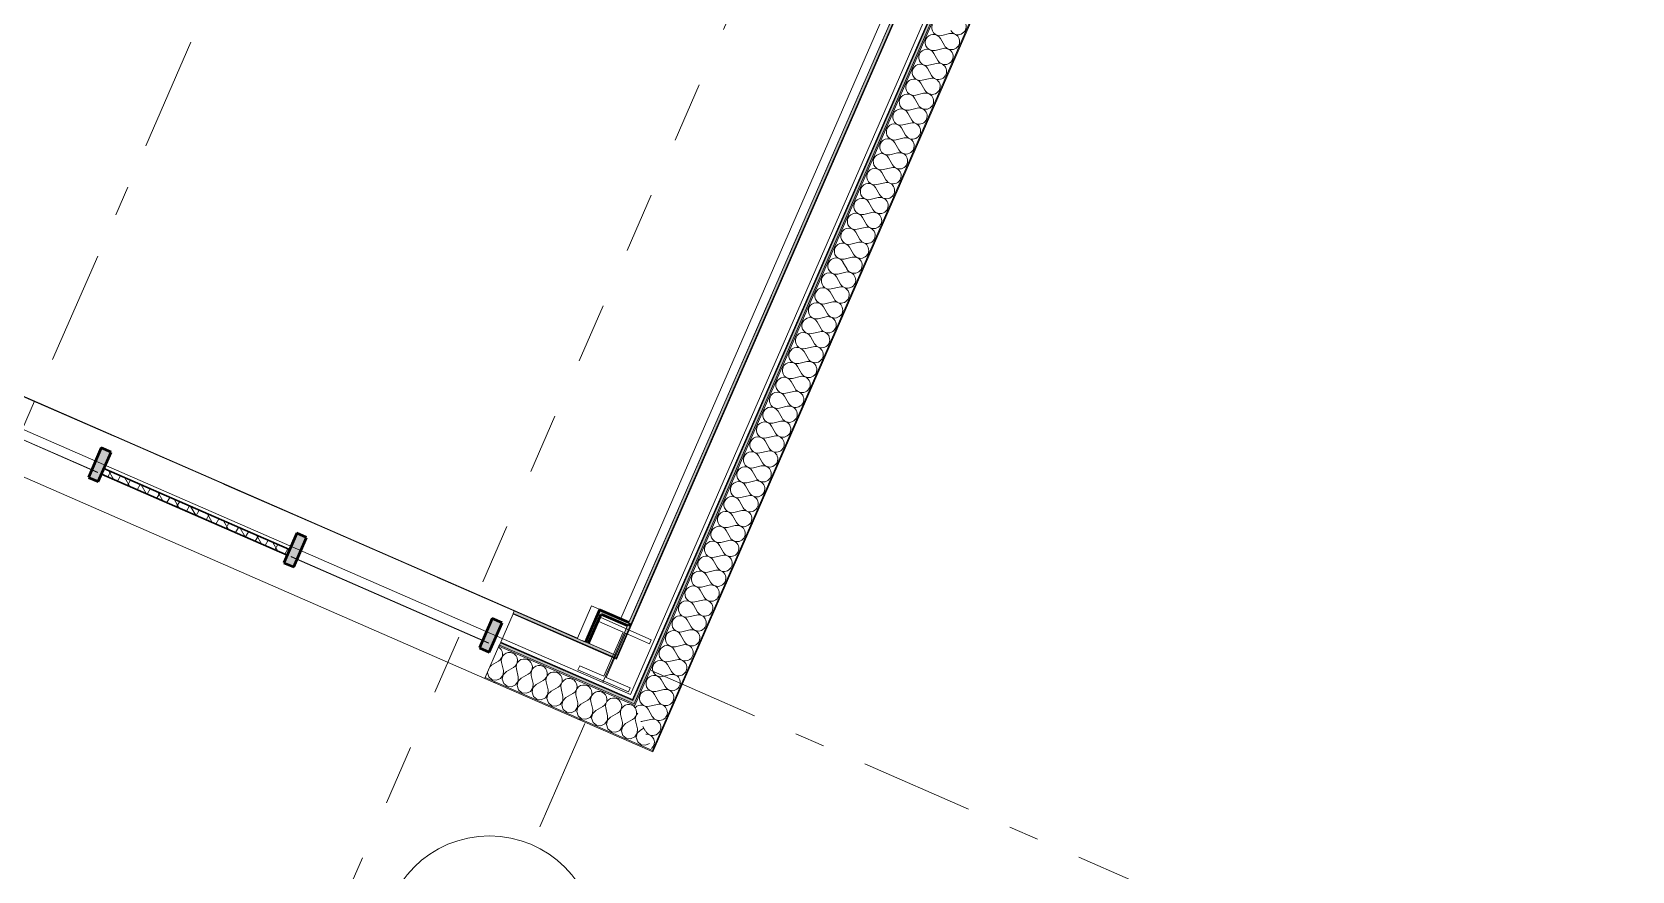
# Model space of a CAD drawing. Header units: millimetres. Extents: x -50172 to 74273, y -80883 to 11206.
# Drawn here: x 9681 to 17183, y -54664 to -50733 of the extents above; entities that cross this region are included whole.
import ezdxf
from ezdxf.enums import TextEntityAlignment as Align

# ---------------------------------------------------------------- set-up
doc = ezdxf.new("R2010")
doc.units = ezdxf.units.MM
doc.header["$MEASUREMENT"] = 0
doc.linetypes.add('Dashed', pattern=[564.444447, 282.222223, -282.222223])
doc.linetypes.add('Double Dashed', pattern=[1093.611073, 529.166651, -211.666656, 141.111112, -211.666656])
for name, color, linetype, lineweight, true_color in [('A-25-M_Wall_Ext_Pen_No__107', 7, 'Continuous', 15, 0xa6a6a6), ('A-25-M_Wall_Int_Pen_No__107', 7, 'Continuous', 15, 0xa6a6a6), ('A-25-M_Wall_Int_Pen_No__27', 7, 'Continuous', 50, 0x2a2a2a), ('New_A-15-MG_Structural_Grid_Phase_2_Pen_No__222', 7, 'Continuous', 13, 0x65af33), ('New_A-25-M_Curtain_Wall_Pen_No__103', 7, 'Continuous', 15, 0xa6a6a6), ('New_A-25-M_Curtain_Wall_Pen_No__144', 7, 'Continuous', 0, 0xc8c8c8), ('New_A-25-M_Curtain_Wall_Pen_No__165', 7, 'Continuous', 0, 0x006060), ('New_A-25-M_Curtain_Wall_Pen_No__27', 7, 'Continuous', 50, 0x2a2a2a), ('New_A-25-M_Curtain_Wall_Pen_No__43', 7, 'Continuous', 30, 0x444444), ('New_A-25-M_Wall_Ext_Pen_No__107', 7, 'Continuous', 15, 0xa6a6a6), ('New_A-35-M_FFE-Zone_Pen_No__74', 7, 'Continuous', 20, 0x606060), ('New_ArchiCAD Windows_Pen_No__103', 7, 'Continuous', 15, 0xa6a6a6), ('New_ArchiCAD Windows_Pen_No__23', 7, 'Continuous', 30, 0x2a2a2a), ('New_ArchiCAD Windows_Pen_No__63', 7, 'Continuous', 20, 0x606060)]:
    doc.layers.add(name, color=color, linetype=linetype, lineweight=lineweight, true_color=true_color)
for name, color, linetype in [('A-25-M_Wall_Int', 7, 'Continuous'), ('A-95-MC_Marker_Section_P2.Marker', 7, 'Continuous'), ('COLUMN.IFC Import', 7, 'Continuous'), ('New_A-15-MG_Structural_Grid_Phase_2', 7, 'Continuous'), ('New_A-20-M_Floor_Slab', 7, 'Continuous'), ('New_A-25-M_Curtain_Wall', 7, 'Continuous'), ('New_A-25-M_Wall_Ext', 7, 'Continuous'), ('New_A-35-M_FFE-Zone', 7, 'Continuous'), ('New_ArchiCAD Doors', 7, 'Continuous')]:
    doc.layers.add(name, color=color, linetype=linetype)
for name, color, linetype, lineweight in [('A-95-MC_Marker_Section_P2.Marker_Pen_No__1', 7, 'Continuous', 13), ('COLUMN.IFC Import_Pen_No__2', 8, 'Continuous', 15), ('New_A-20-M_Floor_Slab_Pen_No__89', 8, 'Continuous', 20), ('New_A-25-M_Curtain_Wall_Pen_No__1', 7, 'Continuous', 13), ('New_A-25-M_Wall_Ext_Pen_No__1', 7, 'Continuous', 13), ('New_ArchiCAD Doors_Pen_No__1', 7, 'Continuous', 13), ('New_ArchiCAD Doors_Pen_No__87', 8, 'Continuous', 20), ('New_ArchiCAD Windows_Pen_No__83', 8, 'Continuous', 20), ('New_ArchiCAD Zone Stamps_Pen_No__9', 7, 'Continuous', 13)]:
    doc.layers.add(name, color=color, linetype=linetype, lineweight=lineweight)
doc.styles.add('GENERATED_STYLE_1', font='')
doc.styles.add('GENERATED_STYLE_3', font='')
doc.styles.add('GENERATED_STYLE_4', font='')
doc.styles.get('GENERATED_STYLE_1').set_extended_font_data('Arial', bold=True)
doc.styles.get('GENERATED_STYLE_3').set_extended_font_data('Arial')
doc.styles.get('GENERATED_STYLE_4').set_extended_font_data('Swis721 BT')
pattern_1 = [(60, (0, 0), (-43.30127, 25), []), (120, (0, 0), (43.30127, 25), [])]
pattern_2 = [(0, (0, 0), (0, 173.2051), [0, -100]), (0, (50, 86.6), (0, 173.2051), [0, -100])]

# ---------------------------------------------------------------- blocks, each defined once
blk = doc.blocks.new('PGR Student Space_INB 1305_1_1', base_point=(10966, -44517.7))
at = {"layer": 'New_A-35-M_FFE-Zone_Pen_No__74', "linetype": 'Continuous'}
for p, q in [((12441.7, -53481.2), (16172.3, -44925.9)), ((6930.2, -51257.6), (12238.5, -53572.3)), ((12238.5, -53572.3), (12304.3, -53421.3)), ((12304.3, -53421.3), (12441.7, -53481.2))]:
    blk.add_line(p, q, dxfattribs=at)
at = {"layer": 'New_ArchiCAD Zone Stamps_Pen_No__9'}
for tag, height, style, p in [('ROOM_NAME', 250, 'GENERATED_STYLE_1', (8439.5, -46341.4)), ('zoneNameLine2', 250, 'GENERATED_STYLE_1', (8251.1, -46773.5)), ('ROOM_NUMBER', 200, 'GENERATED_STYLE_3', (8062.6, -47194.2)), ('measuredAreaCode', 200, 'GENERATED_STYLE_3', (7905.6, -47554.3)), ('DUMMY_649', 200, 'GENERATED_STYLE_3', (8213, -47688.4)), ('DUMMY_650', 200, 'GENERATED_STYLE_3', (8702.4, -47901.8)), ('DUMMY_651', 133.3, 'GENERATED_STYLE_3', (8981.6, -48008.3))]:
    blk.add_attdef(tag, text='', height=height, rotation=336.44041, dxfattribs=dict(at, style=style)).set_placement(p, align=Align.TOP_LEFT)
blk = doc.blocks.new('Slab_68_1', base_point=(-21326.2, -27554.7))
at = {"layer": 'New_A-20-M_Floor_Slab_Pen_No__89', "linetype": 'Continuous', "flags": 128}
blk.add_lwpolyline([(-1528.2, -54467.3), (942, -48802.4), (12486.7, -53836.5), (17939.8, -41330.7), (16985.7, -40914.7), (17767.9, -39120.9), (18360.6, -39379.3), (18576.1, -38885), (18937.5, -39042.6), (20222.1, -36096.6), (17437.6, -34882.5), (19407.7, -30364.3), (10989.4, -26693.5), (18941.3, -8457.3)], dxfattribs=at)
blk = doc.blocks.new('Curtain Wall_1_1')
at = {"layer": 'New_A-25-M_Curtain_Wall_Pen_No__103', "linetype": 'Continuous'}
h = blk.add_hatch(dxfattribs=at)
h.set_pattern_fill('Batt_Insulation_0001', color=256, style=0, pattern_type=2)
h.set_pattern_definition(pattern_1)
h.paths.add_polyline_path([(9044.1, -52384.5), (9055.3, -52358.8), (8642.8, -52178.9), (8631.6, -52204.6)])
h = blk.add_hatch(dxfattribs=at)
h.set_pattern_fill('Batt_Insulation_0001', color=256, style=0, pattern_type=2)
h.set_pattern_definition(pattern_1)
h.paths.add_polyline_path([(10877.3, -53183.9), (10888.5, -53158.2), (10017.7, -52778.5), (10006.5, -52804.2)])
at = {"layer": 'New_A-25-M_Curtain_Wall_Pen_No__144', "linetype": 'Continuous'}
for points in [[(7195.4, -51620.4), (7241.2, -51640.4), (7301.6, -51501.9), (7255.7, -51482)], [(8112, -52020.1), (8157.9, -52040.1), (8218.2, -51901.6), (8172.4, -51881.7)], [(8616.2, -52239.9), (8676.5, -52101.5), (8630.7, -52081.5), (8570.3, -52219.9)], [(9028.7, -52419.8), (9074.5, -52439.8), (9134.9, -52301.3), (9089, -52281.4)], [(9945.3, -52819.5), (9991.1, -52839.5), (10051.5, -52701), (10005.7, -52681.1)], [(10862, -53219.2), (10907.8, -53239.2), (10968.1, -53100.7), (10922.3, -53080.8)], [(11778.6, -53618.9), (11824.4, -53638.9), (11884.8, -53500.5), (11839, -53480.5)]]:
    blk.add_hatch(color=256, dxfattribs=at).paths.add_polyline_path(points)
at = {"layer": 'New_A-25-M_Curtain_Wall_Pen_No__165', "linetype": 'Continuous', "lineweight": 0, "true_color": 0x001818}
for points in [[(7229.1, -51593.1), (8154.9, -51996.8), (8155.3, -51995.9), (7229.5, -51592.2)], [(9062.4, -52392.5), (9988.2, -52796.2), (9988.6, -52795.3), (9062.8, -52391.6)], [(10895.7, -53191.9), (11821.5, -53595.6), (11821.9, -53594.7), (10896.1, -53191)]]:
    blk.add_hatch(color=168, dxfattribs=at).paths.add_polyline_path(points)
at = {"layer": 'New_ArchiCAD Windows_Pen_No__103', "linetype": 'Continuous'}
for points in [[(8169.2, -52013.9), (8228.8, -52039.9), (8252.8, -51984.9), (8193.2, -51958.9)], [(8605.7, -52138.8), (8546.1, -52112.8), (8522.2, -52167.8), (8581.7, -52193.8)]]:
    blk.add_hatch(color=256, dxfattribs=at).paths.add_polyline_path(points)
at = {"layer": 'New_A-25-M_Curtain_Wall_Pen_No__1', "linetype": 'Continuous'}
for p, q in [((7229.5, -51592.2), (7229.1, -51593.1)), ((7229.1, -51593.1), (8154.9, -51996.8)), ((8155.3, -51995.9), (7229.5, -51592.2)), ((8154.9, -51996.8), (8155.3, -51995.9)), ((9062.8, -52391.6), (9062.4, -52392.5)), ((9062.4, -52392.5), (9988.2, -52796.2)), ((9988.6, -52795.3), (9062.8, -52391.6)), ((9988.2, -52796.2), (9988.6, -52795.3)), ((10896.1, -53191), (10895.7, -53191.9)), ((10895.7, -53191.9), (11821.5, -53595.6)), ((11821.9, -53594.7), (10896.1, -53191)), ((11821.5, -53595.6), (11821.9, -53594.7))]:
    blk.add_line(p, q, dxfattribs=at)
at = {"layer": 'New_A-25-M_Curtain_Wall_Pen_No__27', "linetype": 'Continuous'}
for p, q in [((7255.7, -51482), (7195.4, -51620.4)), ((7241.2, -51640.4), (7301.6, -51501.9)), ((7301.6, -51501.9), (7255.7, -51482)), ((7195.4, -51620.4), (7241.2, -51640.4)), ((8172.4, -51881.7), (8112, -52020.1)), ((8157.9, -52040.1), (8218.2, -51901.6)), ((8218.2, -51901.6), (8172.4, -51881.7)), ((8112, -52020.1), (8157.9, -52040.1)), ((8630.7, -52081.5), (8570.3, -52219.9)), ((8616.2, -52239.9), (8676.5, -52101.5)), ((8676.5, -52101.5), (8630.7, -52081.5)), ((8570.3, -52219.9), (8616.2, -52239.9)), ((9089, -52281.4), (9028.7, -52419.8)), ((9134.9, -52301.3), (9089, -52281.4)), ((9074.5, -52439.8), (9134.9, -52301.3)), ((9028.7, -52419.8), (9074.5, -52439.8)), ((10005.7, -52681.1), (9945.3, -52819.5)), ((9991.1, -52839.5), (10051.5, -52701)), ((10051.5, -52701), (10005.7, -52681.1)), ((9945.3, -52819.5), (9991.1, -52839.5)), ((10922.3, -53080.8), (10862, -53219.2)), ((10907.8, -53239.2), (10968.1, -53100.7)), ((10968.1, -53100.7), (10922.3, -53080.8)), ((10862, -53219.2), (10907.8, -53239.2)), ((11839, -53480.5), (11778.6, -53618.9)), ((11884.8, -53500.5), (11839, -53480.5)), ((11824.4, -53638.9), (11884.8, -53500.5)), ((11778.6, -53618.9), (11824.4, -53638.9))]:
    blk.add_line(p, q, dxfattribs=at)
at = {"layer": 'New_A-25-M_Curtain_Wall_Pen_No__43', "linetype": 'Continuous'}
for p, q in [((8631.6, -52204.6), (9044.1, -52384.5)), ((9055.3, -52358.8), (8642.8, -52178.9)), ((10006.5, -52804.2), (10877.3, -53183.9)), ((10888.5, -53158.2), (10017.7, -52778.5))]:
    blk.add_line(p, q, dxfattribs=at)
at = {"layer": 'New_ArchiCAD Windows_Pen_No__23', "linetype": 'Continuous'}
for p, q in [((8193.2, -51958.9), (8169.2, -52013.9)), ((8252.8, -51984.9), (8193.2, -51958.9)), ((8228.8, -52039.9), (8252.8, -51984.9)), ((8169.2, -52013.9), (8228.8, -52039.9)), ((8546.1, -52112.8), (8522.2, -52167.8)), ((8605.7, -52138.8), (8546.1, -52112.8)), ((8581.7, -52193.8), (8605.7, -52138.8)), ((8522.2, -52167.8), (8581.7, -52193.8))]:
    blk.add_line(p, q, dxfattribs=at)
at = {"layer": 'New_ArchiCAD Windows_Pen_No__63', "linetype": 'Continuous'}
blk.add_line((8526.2, -52158.6), (8232.8, -52030.7), dxfattribs=at)
at = {"layer": 'New_ArchiCAD Windows_Pen_No__83', "linetype": 'Continuous'}
for p, q in [((8546.1, -52112.8), (8252.8, -51984.9)), ((8228.8, -52039.9), (8522.2, -52167.8))]:
    blk.add_line(p, q, dxfattribs=at)
blk = doc.blocks.new('*X226')
at = {"layer": 'New_A-25-M_Wall_Ext_Pen_No__107', "linetype": 'Continuous'}
for p, q in [((11873.6, -53618), (11868.5, -53614.9)), ((11880.8, -53625.7), (11873.6, -53618)), ((11885.5, -53635.1), (11880.8, -53625.7)), ((11887.5, -53645.4), (11885.5, -53635.1)), ((11913.9, -53640.2), (11903.8, -53643.1)), ((11924.4, -53640.1), (11913.9, -53640.2)), ((11934.5, -53643), (11924.4, -53640.1)), ((11835.1, -53699.4), (11828.9, -53705.7)), ((11835.1, -53699.4), (11868.3, -53680.6)), ((11868.3, -53680.6), (11876.6, -53674.2)), ((11876.6, -53674.2), (11882.9, -53665.7)), ((11883.1, -53665.9), (11881.2, -53676.2)), ((11881.2, -53676.2), (11882.2, -53686.7)), ((11891, -53723.7), (11882.2, -53686.7)), ((11882.9, -53665.7), (11886.6, -53655.9)), ((11887.8, -53656.4), (11883.1, -53665.9)), ((11886.6, -53655.9), (11887.5, -53645.4)), ((11894.9, -53648.7), (11887.8, -53656.4)), ((11903.8, -53643.1), (11894.9, -53648.7)), ((11905, -53729.8), (11938.1, -53711)), ((11943.5, -53648.5), (11934.5, -53643)), ((11938.1, -53711), (11946.4, -53704.6)), ((11950.6, -53656.2), (11943.5, -53648.5)), ((11946.4, -53704.6), (11952.7, -53696.2)), ((11955.3, -53665.6), (11950.6, -53656.2)), ((11953, -53696.3), (11951.1, -53706.6)), ((11951.1, -53706.6), (11952.1, -53717.1)), ((11960.8, -53754.2), (11952.1, -53717.1)), ((11952.7, -53696.2), (11956.4, -53686.4)), ((11957.7, -53686.9), (11953, -53696.3)), ((11957.3, -53675.9), (11955.3, -53665.6)), ((11956.4, -53686.4), (11957.3, -53675.9)), ((11964.7, -53679.1), (11957.7, -53686.9)), ((11973.6, -53673.5), (11964.7, -53679.1)), ((11983.7, -53670.6), (11973.6, -53673.5)), ((11994.2, -53670.6), (11983.7, -53670.6)), ((12004.4, -53673.4), (11994.2, -53670.6)), ((12013.3, -53678.9), (12004.4, -53673.4)), ((12020.4, -53686.6), (12013.3, -53678.9)), ((12025.2, -53696), (12020.4, -53686.6)), ((12022.5, -53726.6), (12026.3, -53716.8)), ((12027.5, -53717.3), (12022.8, -53726.8)), ((12027.2, -53706.3), (12025.2, -53696)), ((12026.3, -53716.8), (12027.2, -53706.3)), ((12034.6, -53709.6), (12027.5, -53717.3)), ((12043.5, -53704), (12034.6, -53709.6)), ((12053.6, -53701.1), (12043.5, -53704)), ((12064.1, -53701), (12053.6, -53701.1)), ((12074.2, -53703.9), (12064.1, -53701)), ((12083.2, -53709.4), (12074.2, -53703.9)), ((12090.3, -53717.1), (12083.2, -53709.4)), ((12095, -53726.5), (12090.3, -53717.1)), ((11816.1, -53735.1), (11822.6, -53754.2)), ((11822.6, -53754.2), (11838.7, -53767.4)), ((11838.7, -53767.4), (11859.3, -53770.2)), ((11859.3, -53770.2), (11878.3, -53761.7)), ((11878.3, -53761.7), (11890.1, -53744.5)), ((11890.4, -53744.7), (11885.7, -53765)), ((11885.7, -53765), (11892.5, -53784.7)), ((11890.1, -53744.5), (11891, -53723.7)), ((11905, -53729.8), (11890.4, -53744.7)), ((11892.5, -53784.7), (11908.5, -53797.9)), ((11929.2, -53800.7), (11948.2, -53792.2)), ((11948.2, -53792.2), (11959.9, -53775)), ((11960.2, -53775.1), (11955.6, -53795.4)), ((11959.9, -53775), (11960.8, -53754.2)), ((11974.8, -53760.3), (11960.2, -53775.1)), ((11974.8, -53760.3), (12007.9, -53741.5)), ((12007.9, -53741.5), (12016.3, -53735.1)), ((12016.3, -53735.1), (12022.5, -53726.6)), ((12022.8, -53726.8), (12020.9, -53737.1)), ((12020.9, -53737.1), (12021.9, -53747.6)), ((12030.7, -53784.6), (12021.9, -53747.6)), ((12029.7, -53805.4), (12030.7, -53784.6)), ((12044.6, -53790.7), (12030, -53805.6)), ((12044.6, -53790.7), (12077.8, -53771.9)), ((12077.8, -53771.9), (12086.1, -53765.5)), ((12086.1, -53765.5), (12092.4, -53757.1)), ((12092.7, -53757.2), (12090.8, -53767.6)), ((12090.8, -53767.6), (12091.7, -53778)), ((12100.5, -53815.1), (12091.7, -53778)), ((12092.4, -53757.1), (12096.1, -53747.3)), ((12097.3, -53747.8), (12092.7, -53757.2)), ((12097, -53736.8), (12095, -53726.5)), ((12096.1, -53747.3), (12097, -53736.8)), ((12104.4, -53740), (12097.3, -53747.8)), ((12113.3, -53734.5), (12104.4, -53740)), ((12123.4, -53731.5), (12113.3, -53734.5)), ((12133.9, -53731.5), (12123.4, -53731.5)), ((12144, -53734.3), (12133.9, -53731.5)), ((12153, -53739.8), (12144, -53734.3)), ((12160.1, -53747.5), (12153, -53739.8)), ((12156, -53796), (12162.2, -53787.5)), ((12164.9, -53756.9), (12160.1, -53747.5)), ((12162.5, -53787.7), (12160.6, -53798)), ((12162.2, -53787.5), (12166, -53777.7)), ((12167.2, -53778.3), (12162.5, -53787.7)), ((12166.9, -53767.3), (12164.9, -53756.9)), ((12166, -53777.7), (12166.9, -53767.3)), ((12174.2, -53770.5), (12167.2, -53778.3)), ((12183.1, -53764.9), (12174.2, -53770.5)), ((12193.2, -53762), (12183.1, -53764.9)), ((12203.8, -53762), (12193.2, -53762)), ((12213.9, -53764.8), (12203.8, -53762)), ((12222.8, -53770.3), (12213.9, -53764.8)), ((12230, -53778), (12222.8, -53770.3)), ((12234.7, -53787.4), (12230, -53778)), ((12236.7, -53797.7), (12234.7, -53787.4)), ((12263.1, -53792.4), (12253, -53795.4)), ((12273.6, -53792.4), (12263.1, -53792.4)), ((12283.7, -53795.2), (12273.6, -53792.4)), ((11908.5, -53797.9), (11929.2, -53800.7)), ((11955.6, -53795.4), (11962.3, -53815.1)), ((11962.3, -53815.1), (11978.4, -53828.3)), ((11978.4, -53828.3), (11999, -53831.1)), ((11999, -53831.1), (12018, -53822.6)), ((12018, -53822.6), (12029.7, -53805.4)), ((12030, -53805.6), (12025.4, -53825.9)), ((12025.4, -53825.9), (12032.1, -53845.6)), ((12032.1, -53845.6), (12048.2, -53858.8)), ((12048.2, -53858.8), (12068.8, -53861.6)), ((12068.8, -53861.6), (12087.9, -53853.1)), ((12087.9, -53853.1), (12099.6, -53835.9)), ((12099.9, -53836), (12095.2, -53856.3)), ((12095.2, -53856.3), (12102, -53876)), ((12099.6, -53835.9), (12100.5, -53815.1)), ((12114.5, -53821.2), (12099.9, -53836)), ((12114.5, -53821.2), (12147.6, -53802.4)), ((12147.6, -53802.4), (12156, -53796)), ((12157.7, -53883.6), (12169.4, -53866.3)), ((12160.6, -53798), (12161.6, -53808.5)), ((12170.4, -53845.5), (12161.6, -53808.5)), ((12169.7, -53866.5), (12165.1, -53886.8)), ((12169.4, -53866.3), (12170.4, -53845.5)), ((12184.3, -53851.6), (12169.7, -53866.5)), ((12184.3, -53851.6), (12217.5, -53832.8)), ((12217.5, -53832.8), (12225.8, -53826.4)), ((12225.8, -53826.4), (12232.1, -53818)), ((12232.3, -53818.1), (12230.4, -53828.5)), ((12230.4, -53828.5), (12231.4, -53838.9)), ((12240.2, -53876), (12231.4, -53838.9)), ((12232.1, -53818), (12235.8, -53808.2)), ((12237, -53808.7), (12232.3, -53818.1)), ((12235.8, -53808.2), (12236.7, -53797.7)), ((12244.1, -53800.9), (12237, -53808.7)), ((12253, -53795.4), (12244.1, -53800.9)), ((12254.2, -53882.1), (12287.3, -53863.3)), ((12292.7, -53800.7), (12283.7, -53795.2)), ((12287.3, -53863.3), (12295.6, -53856.9)), ((12299.8, -53808.5), (12292.7, -53800.7)), ((12295.6, -53856.9), (12301.9, -53848.5)), ((12304.5, -53817.8), (12299.8, -53808.5)), ((12302.2, -53848.6), (12300.3, -53858.9)), ((12300.3, -53858.9), (12301.3, -53869.4)), ((12301.9, -53848.5), (12305.6, -53838.6)), ((12306.8, -53839.2), (12302.2, -53848.6)), ((12306.5, -53828.2), (12304.5, -53817.8)), ((12305.6, -53838.6), (12306.5, -53828.2)), ((12313.9, -53831.4), (12306.8, -53839.2)), ((12322.8, -53825.8), (12313.9, -53831.4)), ((12332.9, -53822.9), (12322.8, -53825.8)), ((12343.4, -53822.9), (12332.9, -53822.9)), ((12353.6, -53825.7), (12343.4, -53822.9)), ((12362.5, -53831.2), (12353.6, -53825.7)), ((12369.6, -53838.9), (12362.5, -53831.2)), ((12374.4, -53848.3), (12369.6, -53838.9)), ((12376.4, -53858.6), (12374.4, -53848.3)), ((12375.5, -53869.1), (12376.4, -53858.6)), ((12383.7, -53861.8), (12376.7, -53869.6)), ((12392.7, -53856.3), (12383.7, -53861.8)), ((12402.8, -53853.4), (12392.7, -53856.3)), ((12413.3, -53853.3), (12402.8, -53853.4)), ((12423.4, -53856.1), (12413.3, -53853.3)), ((12432.4, -53861.6), (12423.4, -53856.1)), ((12439.5, -53869.4), (12432.4, -53861.6)), ((12102, -53876), (12118.1, -53889.2)), ((12118.1, -53889.2), (12138.7, -53892)), ((12138.7, -53892), (12157.7, -53883.6)), ((12165.1, -53886.8), (12171.8, -53906.5)), ((12171.8, -53906.5), (12187.9, -53919.7)), ((12187.9, -53919.7), (12208.5, -53922.5)), ((12208.5, -53922.5), (12227.5, -53914)), ((12227.5, -53914), (12239.3, -53896.8)), ((12239.5, -53896.9), (12234.9, -53917.2)), ((12234.9, -53917.2), (12241.6, -53936.9)), ((12239.3, -53896.8), (12240.2, -53876)), ((12254.2, -53882.1), (12239.5, -53896.9)), ((12241.6, -53936.9), (12257.7, -53950.1)), ((12297.4, -53944.5), (12309.1, -53927.3)), ((12310, -53906.5), (12301.3, -53869.4)), ((12309.4, -53927.4), (12304.8, -53947.7)), ((12309.1, -53927.3), (12310, -53906.5)), ((12324, -53912.5), (12309.4, -53927.4)), ((12324, -53912.5), (12357.1, -53893.7)), ((12357.1, -53893.7), (12365.5, -53887.3)), ((12365.5, -53887.3), (12371.7, -53878.9)), ((12372, -53879), (12370.1, -53889.4)), ((12370.1, -53889.4), (12371.1, -53899.8)), ((12379.9, -53936.9), (12371.1, -53899.8)), ((12371.7, -53878.9), (12375.5, -53869.1)), ((12376.7, -53869.6), (12372, -53879)), ((12378.9, -53957.7), (12379.9, -53936.9)), ((12393.8, -53943), (12427, -53924.2)), ((12427, -53924.2), (12435.3, -53917.8)), ((12435.3, -53917.8), (12441.6, -53909.4)), ((12444.2, -53878.7), (12439.5, -53869.4)), ((12441.9, -53909.5), (12440, -53919.8)), ((12440, -53919.8), (12440.9, -53930.3)), ((12449.7, -53967.4), (12440.9, -53930.3)), ((12441.6, -53909.4), (12445.3, -53899.5)), ((12446.5, -53900.1), (12441.9, -53909.5)), ((12446.2, -53889.1), (12444.2, -53878.7)), ((12445.3, -53899.5), (12446.2, -53889.1)), ((12453.6, -53892.3), (12446.5, -53900.1)), ((12462.5, -53886.7), (12453.6, -53892.3)), ((12472.6, -53883.8), (12462.5, -53886.7)), ((12483.1, -53883.8), (12472.6, -53883.8)), ((12493.2, -53886.6), (12483.1, -53883.8)), ((12502.2, -53892.1), (12493.2, -53886.6)), ((12509.3, -53899.8), (12502.2, -53892.1)), ((12505.2, -53948.3), (12511.4, -53939.8)), ((12514.1, -53909.2), (12509.3, -53899.8)), ((12511.7, -53939.9), (12509.8, -53950.3)), ((12511.4, -53939.8), (12515.2, -53930)), ((12516.4, -53930.5), (12511.7, -53939.9)), ((12516.1, -53919.5), (12514.1, -53909.2)), ((12515.2, -53930), (12516.1, -53919.5)), ((12521.4, -53925), (12516.4, -53930.5)), ((12257.7, -53950.1), (12278.4, -53952.9)), ((12278.4, -53952.9), (12297.4, -53944.5)), ((12304.8, -53947.7), (12311.5, -53967.4)), ((12311.5, -53967.4), (12327.6, -53980.6)), ((12327.6, -53980.6), (12348.2, -53983.4)), ((12348.2, -53983.4), (12367.2, -53974.9)), ((12367.2, -53974.9), (12378.9, -53957.7)), ((12379.2, -53957.8), (12374.6, -53978.1)), ((12374.6, -53978.1), (12381.3, -53997.8)), ((12393.8, -53943), (12379.2, -53957.8)), ((12381.3, -53997.8), (12397.4, -54011)), ((12397.4, -54011), (12418, -54013.8)), ((12418, -54013.8), (12437.1, -54005.4)), ((12437.1, -54005.4), (12448.8, -53988.2)), ((12449.1, -53988.3), (12444.4, -54008.6)), ((12444.4, -54008.6), (12451.2, -54028.3)), ((12448.8, -53988.2), (12449.7, -53967.4)), ((12463.7, -53973.4), (12449.1, -53988.3)), ((12463.7, -53973.4), (12496.8, -53954.6)), ((12496.8, -53954.6), (12505.2, -53948.3)), ((12509.8, -53950.3), (12510.8, -53960.7)), ((12519.6, -53997.8), (12510.8, -53960.7)), ((12518.6, -54018.6), (12519.6, -53997.8)), ((12533.5, -54003.9), (12518.9, -54018.7)), ((12533.5, -54003.9), (12549, -53995.1)), ((12451.2, -54028.3), (12467.3, -54041.5)), ((12467.3, -54041.5), (12487.9, -54044.3)), ((12487.9, -54044.3), (12506.9, -54035.8)), ((12506.9, -54035.8), (12518.6, -54018.6)), ((12518.9, -54018.7), (12514.3, -54039)), ((12514.3, -54039), (12521, -54058.7)), ((12521, -54058.7), (12537.1, -54072)), ((12537.1, -54072), (12557.7, -54074.7)), ((12557.7, -54074.7), (12576.7, -54066.3)), ((12576.7, -54066.3), (12576.8, -54066.1))]:
    blk.add_line(p, q, dxfattribs=at)
blk = doc.blocks.new('Simple Door Opening')
at = {"layer": 'New_ArchiCAD Doors_Pen_No__1', "linetype": 'Continuous'}
for p, q in [((-2556, 345), (-2556, 332.5)), ((-2556, 332.5), (-2556, 329.5)), ((-2556, 329.5), (-2556, 185.5)), ((2556, 332.5), (2556, 345)), ((2556, 329.5), (2556, 332.5)), ((2556, 185.5), (2556, 329.5)), ((-2556, 185.5), (-2556, 182.5)), ((-2556, 182.5), (-2556, 170.5)), ((-2556, 170.5), (-2556, 164.5)), ((-2556, 164.5), (-2556, 4.5)), ((2556, 182.5), (2556, 185.5)), ((2556, 170.5), (2556, 182.5)), ((2556, 164.5), (2556, 170.5)), ((2556, 4.5), (2556, 164.5)), ((-2556, 4.5), (-2556, 0)), ((2556, 0), (2556, 4.5))]:
    blk.add_line(p, q, dxfattribs=at)
at = {"layer": 'New_ArchiCAD Doors_Pen_No__87', "linetype": 'Continuous'}
for p, q in [((-2556, 345), (2556, 345)), ((2556, 0), (-2556, 0))]:
    blk.add_line(p, q, dxfattribs=at)
blk = doc.blocks.new('Wall_3_1', base_point=(1104.1, -48719.3))
at = {"layer": 'New_A-25-M_Wall_Ext_Pen_No__107', "linetype": 'Continuous', "lineweight": 0, "true_color": 0x535353}
for points in [[(11936.2, -53459.6), (12421.8, -53671.3), (12420.2, -53667.3), (11937.4, -53456.8)], [(11877.5, -53594.3), (12497.8, -53864.8), (12496.2, -53860.8), (11878.7, -53591.6)]]:
    blk.add_hatch(color=251, dxfattribs=at).paths.add_polyline_path(points)
at = {"layer": 'New_A-25-M_Wall_Ext_Pen_No__107', "linetype": 'Continuous'}
for points in [[(12413.8, -53650.9), (11942.4, -53445.3), (11937.4, -53456.8), (12420.2, -53667.3)], [(11872.7, -53605.3), (12504, -53880.6), (12497.8, -53864.8), (11877.5, -53594.3)]]:
    blk.add_hatch(color=256, dxfattribs=at).paths.add_polyline_path(points)
h = blk.add_hatch(dxfattribs=at)
h.set_pattern_fill('Plaster_0001', color=256, style=0, pattern_type=2)
h.set_pattern_definition(pattern_2)
h.paths.add_polyline_path([(11804.5, -53761.6), (12592.1, -54105), (12589.8, -54099.1), (11806.3, -53757.5)])
at = {"layer": 'New_A-25-M_Wall_Ext_Pen_No__1', "linetype": 'Continuous'}
for p, q in [((11936.2, -53459.6), (12421.8, -53671.3)), ((12420.2, -53667.3), (11937.4, -53456.8)), ((11870.3, -53610.8), (12507.1, -53888.5)), ((11872.7, -53605.3), (12504, -53880.6)), ((11877.5, -53594.3), (12497.8, -53864.8)), ((11878.7, -53591.6), (12496.2, -53860.8)), ((11806.3, -53757.5), (12589.8, -54099.1))]:
    blk.add_line(p, q, dxfattribs=at)
at = {"layer": 'New_A-25-M_Wall_Ext_Pen_No__1', "linetype": 'Continuous', "flags": 128}
for points in [[(12276.4, -53591), (11942.4, -53445.3)], [(12413.8, -53650.9), (12290.1, -53596.9)], [(11804.5, -53761.6), (12592.1, -54105)]]:
    blk.add_lwpolyline(points, dxfattribs=at)
at = {"layer": 'New_A-25-M_Wall_Ext', "color": 250, "lineweight": 50, "true_color": 0x2a2a2a}
blk.add_blockref('*X226', (0, 0), dxfattribs=at)
at = {"layer": 'New_ArchiCAD Doors', "color": 251, "linetype": 'Continuous', "lineweight": 20, "true_color": 0x606060, "xscale": -1, "zscale": 1000, "rotation": 336.4404115839927}
blk.add_blockref('Simple Door Opening', (9461.6, -52740), dxfattribs=at)
blk = doc.blocks.new('*X230')
at = {"layer": 'New_A-25-M_Wall_Ext_Pen_No__107', "linetype": 'Continuous'}
for p, q in [((13959.2, -50796.5), (13940.4, -50763.4)), ((13983.6, -50740.7), (13946.5, -50749.4)), ((13928.8, -50866.4), (13910, -50833.2)), ((13953.1, -50810.5), (13916, -50819.3)), ((13898.3, -50936.2), (13879.5, -50903.1)), ((13922.7, -50880.3), (13885.6, -50889.1)), ((13867.8, -51006.1), (13849, -50972.9)), ((13892.2, -50950.2), (13855.1, -50959)), ((13831.3, -51089.9), (13794.2, -51098.6)), ((13837.4, -51075.9), (13818.6, -51042.8)), ((13861.8, -51020), (13824.7, -51028.8)), ((13800.8, -51159.7), (13763.8, -51168.5)), ((13806.9, -51145.7), (13788.1, -51112.6)), ((13770.4, -51229.5), (13733.3, -51238.3)), ((13776.5, -51215.6), (13757.7, -51182.4)), ((13739.9, -51299.4), (13702.9, -51308.2)), ((13746, -51285.4), (13727.2, -51252.3)), ((13685.1, -51425.1), (13666.3, -51392)), ((13709.5, -51369.2), (13672.4, -51378)), ((13715.6, -51355.3), (13696.8, -51322.1)), ((13654.7, -51494.9), (13635.9, -51461.8)), ((13679, -51439.1), (13642, -51447.8)), ((13624.2, -51564.8), (13605.4, -51531.6)), ((13648.6, -51508.9), (13611.5, -51517.7)), ((13593.8, -51634.6), (13575, -51601.5)), ((13618.1, -51578.7), (13581.1, -51587.5)), ((13563.3, -51704.5), (13544.5, -51671.3)), ((13587.7, -51648.6), (13550.6, -51657.4)), ((13532.9, -51774.3), (13514.1, -51741.2)), ((13557.2, -51718.4), (13520.1, -51727.2)), ((13502.4, -51844.1), (13483.6, -51811)), ((13526.8, -51788.3), (13489.7, -51797)), ((13471.9, -51914), (13453.1, -51880.8)), ((13496.3, -51858.1), (13459.2, -51866.9)), ((13441.5, -51983.8), (13422.7, -51950.7)), ((13465.9, -51927.9), (13428.8, -51936.7)), ((13411, -52053.7), (13392.2, -52020.5)), ((13435.4, -51997.8), (13398.3, -52006.6)), ((13374.5, -52137.5), (13337.4, -52146.2)), ((13380.6, -52123.5), (13361.8, -52090.4)), ((13405, -52067.6), (13367.9, -52076.4)), ((13344, -52207.3), (13307, -52216.1)), ((13350.1, -52193.3), (13331.3, -52160.2)), ((13313.6, -52277.1), (13276.5, -52285.9)), ((13319.7, -52263.2), (13300.9, -52230)), ((13283.1, -52347), (13246.1, -52355.7)), ((13289.2, -52333), (13270.4, -52299.9)), ((13228.3, -52472.7), (13209.5, -52439.6)), ((13252.7, -52416.8), (13215.6, -52425.6)), ((13258.8, -52402.9), (13240, -52369.7)), ((13197.9, -52542.5), (13179.1, -52509.4)), ((13222.2, -52486.7), (13185.2, -52495.4)), ((13167.4, -52612.4), (13148.6, -52579.2)), ((13191.8, -52556.5), (13154.7, -52565.3)), ((13137, -52682.2), (13118.2, -52649.1)), ((13161.3, -52626.3), (13124.3, -52635.1)), ((13106.5, -52752), (13087.7, -52718.9)), ((13130.9, -52696.2), (13093.8, -52704.9)), ((13076.1, -52821.9), (13057.3, -52788.8)), ((13100.4, -52766), (13063.3, -52774.8)), ((13045.6, -52891.7), (13026.8, -52858.6)), ((13070, -52835.9), (13032.9, -52844.6)), ((13015.1, -52961.6), (12996.3, -52928.4)), ((13039.5, -52905.7), (13002.4, -52914.5)), ((12984.7, -53031.4), (12965.9, -52998.3)), ((13009.1, -52975.5), (12972, -52984.3)), ((12948.1, -53115.2), (12911.1, -53124)), ((12954.2, -53101.2), (12935.4, -53068.1)), ((12978.6, -53045.4), (12941.5, -53054.1)), ((12917.7, -53185.1), (12880.6, -53193.8)), ((12923.8, -53171.1), (12905, -53138)), ((12887.2, -53254.9), (12850.2, -53263.7)), ((12893.3, -53240.9), (12874.5, -53207.8)), ((12856.8, -53324.7), (12819.7, -53333.5)), ((12862.9, -53310.8), (12844.1, -53277.6)), ((12802, -53450.4), (12783.2, -53417.3)), ((12826.3, -53394.6), (12789.3, -53403.3)), ((12832.4, -53380.6), (12813.6, -53347.5)), ((12771.5, -53520.3), (12752.7, -53487.2)), ((12795.9, -53464.4), (12758.8, -53473.2)), ((12741.1, -53590.1), (12722.3, -53557)), ((12765.4, -53534.3), (12728.4, -53543)), ((12710.6, -53660), (12691.8, -53626.8)), ((12735, -53604.1), (12697.9, -53612.9)), ((12680.2, -53729.8), (12661.4, -53696.7)), ((12704.5, -53673.9), (12667.4, -53682.7)), ((12649.7, -53799.6), (12630.9, -53766.5)), ((12674.1, -53743.8), (12637, -53752.5)), ((12619.2, -53869.5), (12600.4, -53836.3)), ((12643.6, -53813.6), (12606.5, -53822.4)), ((12588.8, -53939.3), (12570, -53906.2)), ((12613.2, -53883.5), (12576.1, -53892.2)), ((12582.7, -53953.3), (12545.6, -53962.1)), ((12558.3, -54009.2), (12545.8, -53987))]:
    blk.add_line(p, q, dxfattribs=at)
for centre, start, end in [((13937.7, -50712.4), 156.44041, 283.31031), ((14022.8, -50707.9), 209.57051, 103.31031), ((13907.3, -50782.2), 156.44041, 283.31031), ((13907.3, -50782.2), 29.57051, 156.44041), ((13992.3, -50777.7), 209.57051, 103.31031), ((13876.8, -50852), 156.44041, 283.31031), ((13876.8, -50852), 29.57051, 156.44041), ((13961.9, -50847.6), 209.57051, 103.31031), ((13846.4, -50921.9), 156.44041, 283.31031), ((13846.4, -50921.9), 29.57051, 156.44041), ((13931.4, -50917.4), 209.57051, 103.31031), ((13815.9, -50991.7), 156.44041, 283.31031), ((13815.9, -50991.7), 29.57051, 156.44041), ((13901, -50987.3), 209.57051, 103.31031), ((13785.5, -51061.6), 156.44041, 283.31031), ((13785.5, -51061.6), 29.57051, 156.44041), ((13840.1, -51126.9), 209.57051, 103.31031), ((13870.5, -51057.1), 209.57051, 103.31031), ((13724.6, -51201.2), 29.57051, 156.44041), ((13755, -51131.4), 156.44041, 283.31031), ((13755, -51131.4), 29.57051, 156.44041), ((13809.6, -51196.8), 209.57051, 103.31031), ((13694.1, -51271.1), 29.57051, 156.44041), ((13724.6, -51201.2), 156.44041, 283.31031), ((13779.2, -51266.6), 209.57051, 103.31031), ((13663.6, -51340.9), 29.57051, 156.44041), ((13694.1, -51271.1), 156.44041, 283.31031), ((13748.7, -51336.5), 209.57051, 103.31031), ((13633.2, -51410.8), 29.57051, 156.44041), ((13663.6, -51340.9), 156.44041, 283.31031), ((13718.3, -51406.3), 209.57051, 103.31031), ((13602.7, -51480.6), 156.44041, 283.31031), ((13602.7, -51480.6), 29.57051, 156.44041), ((13633.2, -51410.8), 156.44041, 283.31031), ((13687.8, -51476.1), 209.57051, 103.31031), ((13572.3, -51550.4), 156.44041, 283.31031), ((13572.3, -51550.4), 29.57051, 156.44041), ((13657.3, -51546), 209.57051, 103.31031), ((13541.8, -51620.3), 156.44041, 283.31031), ((13541.8, -51620.3), 29.57051, 156.44041), ((13626.9, -51615.8), 209.57051, 103.31031), ((13511.4, -51690.1), 156.44041, 283.31031), ((13511.4, -51690.1), 29.57051, 156.44041), ((13596.4, -51685.7), 209.57051, 103.31031), ((13480.9, -51760), 156.44041, 283.31031), ((13480.9, -51760), 29.57051, 156.44041), ((13566, -51755.5), 209.57051, 103.31031), ((13450.5, -51829.8), 156.44041, 283.31031), ((13450.5, -51829.8), 29.57051, 156.44041), ((13535.5, -51825.3), 209.57051, 103.31031), ((13420, -51899.6), 156.44041, 283.31031), ((13420, -51899.6), 29.57051, 156.44041), ((13505.1, -51895.2), 209.57051, 103.31031), ((13389.6, -51969.5), 156.44041, 283.31031), ((13389.6, -51969.5), 29.57051, 156.44041), ((13474.6, -51965), 209.57051, 103.31031), ((13359.1, -52039.3), 156.44041, 283.31031), ((13359.1, -52039.3), 29.57051, 156.44041), ((13413.7, -52104.7), 209.57051, 103.31031), ((13444.2, -52034.9), 209.57051, 103.31031), ((13298.2, -52179), 29.57051, 156.44041), ((13328.7, -52109.2), 156.44041, 283.31031), ((13328.7, -52109.2), 29.57051, 156.44041), ((13383.3, -52174.5), 209.57051, 103.31031), ((13267.7, -52248.8), 29.57051, 156.44041), ((13298.2, -52179), 156.44041, 283.31031), ((13352.8, -52244.4), 209.57051, 103.31031), ((13237.3, -52318.7), 29.57051, 156.44041), ((13267.7, -52248.8), 156.44041, 283.31031), ((13322.4, -52314.2), 209.57051, 103.31031), ((13206.8, -52388.5), 29.57051, 156.44041), ((13237.3, -52318.7), 156.44041, 283.31031), ((13291.9, -52384.1), 209.57051, 103.31031), ((13176.4, -52458.4), 29.57051, 156.44041), ((13206.8, -52388.5), 156.44041, 283.31031), ((13261.5, -52453.9), 209.57051, 103.31031), ((13145.9, -52528.2), 156.44041, 283.31031), ((13145.9, -52528.2), 29.57051, 156.44041), ((13176.4, -52458.4), 156.44041, 283.31031), ((13231, -52523.7), 209.57051, 103.31031), ((13115.5, -52598), 156.44041, 283.31031), ((13115.5, -52598), 29.57051, 156.44041), ((13200.5, -52593.6), 209.57051, 103.31031), ((13085, -52667.9), 156.44041, 283.31031), ((13085, -52667.9), 29.57051, 156.44041), ((13170.1, -52663.4), 209.57051, 103.31031), ((13054.6, -52737.7), 156.44041, 283.31031), ((13054.6, -52737.7), 29.57051, 156.44041), ((13139.6, -52733.2), 209.57051, 103.31031), ((13024.1, -52807.6), 156.44041, 283.31031), ((13024.1, -52807.6), 29.57051, 156.44041), ((13109.2, -52803.1), 209.57051, 103.31031), ((12993.7, -52877.4), 156.44041, 283.31031), ((12993.7, -52877.4), 29.57051, 156.44041), ((13078.7, -52872.9), 209.57051, 103.31031), ((12963.2, -52947.2), 156.44041, 283.31031), ((12963.2, -52947.2), 29.57051, 156.44041), ((13048.3, -52942.8), 209.57051, 103.31031), ((12932.8, -53017.1), 156.44041, 283.31031), ((12932.8, -53017.1), 29.57051, 156.44041), ((13017.8, -53012.6), 209.57051, 103.31031), ((12902.3, -53086.9), 156.44041, 283.31031), ((12902.3, -53086.9), 29.57051, 156.44041), ((12956.9, -53152.3), 209.57051, 103.31031), ((12987.4, -53082.4), 209.57051, 103.31031), ((12841.4, -53226.6), 29.57051, 156.44041), ((12871.9, -53156.8), 156.44041, 283.31031), ((12871.9, -53156.8), 29.57051, 156.44041), ((12926.5, -53222.1), 209.57051, 103.31031), ((12810.9, -53296.4), 29.57051, 156.44041), ((12841.4, -53226.6), 156.44041, 283.31031), ((12896, -53292), 209.57051, 103.31031), ((12780.5, -53366.3), 29.57051, 156.44041), ((12810.9, -53296.4), 156.44041, 283.31031), ((12865.6, -53361.8), 209.57051, 103.31031), ((12750, -53436.1), 29.57051, 156.44041), ((12780.5, -53366.3), 156.44041, 283.31031), ((12835.1, -53431.6), 209.57051, 103.31031), ((12719.6, -53506), 156.44041, 283.31031), ((12719.6, -53506), 29.57051, 156.44041), ((12750, -53436.1), 156.44041, 283.31031), ((12804.7, -53501.5), 209.57051, 103.31031), ((12689.1, -53575.8), 156.44041, 283.31031), ((12689.1, -53575.8), 29.57051, 156.44041), ((12774.2, -53571.3), 209.57051, 103.31031), ((12658.7, -53645.6), 156.44041, 283.31031), ((12658.7, -53645.6), 29.57051, 156.44041), ((12743.7, -53641.2), 209.57051, 103.31031), ((12628.2, -53715.5), 156.44041, 283.31031), ((12628.2, -53715.5), 29.57051, 156.44041), ((12713.3, -53711), 209.57051, 103.31031), ((12597.8, -53785.3), 156.44041, 283.31031), ((12597.8, -53785.3), 29.57051, 156.44041), ((12682.8, -53780.8), 209.57051, 103.31031), ((12567.3, -53855.1), 156.44041, 283.31031), ((12567.3, -53855.1), 29.57051, 156.44041), ((12652.4, -53850.7), 209.57051, 103.31031), ((12536.9, -53925), 29.57051, 133.62159), ((12621.9, -53920.5), 209.57051, 103.31031), ((12536.9, -53925), 269.25931, 283.31031), ((12591.5, -53990.4), 209.57051, 103.31031), ((12561, -54060.2), 310.68332, 92.19758)]:
    blk.add_arc(centre, 38.1, start, end, dxfattribs=at)
blk = doc.blocks.new('Wall_4_1', base_point=(12413.8, -53650.9))
at = {"layer": 'A-25-M_Wall_Ext_Pen_No__107', "linetype": 'Continuous'}
blk.add_hatch(color=256, dxfattribs=at).paths.add_polyline_path([(12479.6, -53499.9), (12473.6, -53513.7), (12485, -53518.7), (12491, -53504.9)])
at = {"layer": 'New_A-25-M_Wall_Ext_Pen_No__107', "linetype": 'Continuous', "lineweight": 0, "true_color": 0x535353}
for points in [[(16757, -43721.8), (12420.2, -53667.3), (12421.8, -53671.3), (16759.7, -43723)], [(16891.7, -43780.6), (12496.2, -53860.8), (12497.8, -53864.8), (16894.5, -43781.8), (16892.2, -43780.8)]]:
    blk.add_hatch(color=251, dxfattribs=at).paths.add_polyline_path(points)
at = {"layer": 'New_A-25-M_Wall_Ext_Pen_No__107', "linetype": 'Continuous'}
for points in [[(16894.5, -43781.8), (12497.8, -53864.8), (12504, -53880.6), (16905.5, -43786.6)], [(16487.4, -44308.8), (12479.6, -53499.9), (12491, -53504.9), (16498.8, -44313.8)], [(12473.6, -53513.7), (12413.8, -53650.9), (12420.2, -53667.3), (12485, -53518.7)]]:
    blk.add_hatch(color=256, dxfattribs=at).paths.add_polyline_path(points)
h = blk.add_hatch(dxfattribs=at)
h.set_pattern_fill('Plaster_0001', color=256, style=0, pattern_type=2)
h.set_pattern_definition(pattern_2)
h.paths.add_polyline_path([(12589.8, -54099.1), (12592.1, -54105), (17061.7, -43854.7), (17057.6, -43852.9)])
at = {"layer": 'New_A-25-M_Wall_Ext_Pen_No__1', "linetype": 'Continuous'}
for p, q in [((16757, -43721.8), (12420.2, -53667.3)), ((12421.8, -53671.3), (16759.7, -43723)), ((12496.2, -53860.8), (16891.7, -43780.6)), ((12497.8, -53864.8), (16894.5, -43781.8)), ((12504, -53880.6), (16905.5, -43786.6)), ((12507.1, -53888.5), (16911, -43789)), ((12589.8, -54099.1), (17057.6, -43852.9))]:
    blk.add_line(p, q, dxfattribs=at)
at = {"layer": 'New_A-25-M_Wall_Ext_Pen_No__1', "linetype": 'Continuous', "flags": 128}
for points in [[(12592.1, -54105), (17061.7, -43854.7)], [(16487.4, -44308.8), (12479.6, -53499.9)], [(12473.6, -53513.7), (12413.8, -53650.9)]]:
    blk.add_lwpolyline(points, dxfattribs=at)
at = {"layer": 'New_A-25-M_Wall_Ext', "color": 250, "lineweight": 50, "true_color": 0x2a2a2a}
blk.add_blockref('*X230', (0, 0), dxfattribs=at)
blk = doc.blocks.new('Wall_137_1', base_point=(12336.2, -53453.8))
at = {"layer": 'A-25-M_Wall_Int_Pen_No__107', "linetype": 'Continuous'}
blk.add_hatch(color=256, dxfattribs=at).paths.add_polyline_path([(12349.9, -53459.8), (12473.6, -53513.7), (12479.6, -53499.9), (12355.9, -53446)])
at = {"layer": 'A-25-M_Wall_Int_Pen_No__27', "linetype": 'Continuous', "flags": 128}
for points in [[(12349.9, -53459.8), (12473.6, -53513.7)], [(12479.6, -53499.9), (12355.9, -53446)]]:
    blk.add_lwpolyline(points, dxfattribs=at)
blk = doc.blocks.new('Wall_140_1', base_point=(12342.2, -53440))
at = {"layer": 'A-25-M_Wall_Int_Pen_No__107', "linetype": 'Continuous'}
blk.add_hatch(color=256, dxfattribs=at).paths.add_polyline_path([(12342.2, -53440), (12276.4, -53591), (12290.1, -53596.9), (12355.9, -53446)])
at = {"layer": 'A-25-M_Wall_Int_Pen_No__27', "linetype": 'Continuous', "flags": 128}
for points in [[(12342.2, -53440), (12276.4, -53591)], [(12290.1, -53596.9), (12349.9, -53459.8)], [(12355.9, -53446), (12342.2, -53440)]]:
    blk.add_lwpolyline(points, dxfattribs=at)
blk = doc.blocks.new('Column 101')
at = {"layer": 'COLUMN.IFC Import_Pen_No__2', "linetype": 'Continuous'}
for p, q in [((-129.4, 133.35), (129.4, 133.35)), ((-129.4, 112.85), (-129.4, 133.35)), ((-6.4, 112.85), (-129.4, 112.85)), ((-6.4, -112.85), (-6.4, 112.85)), ((6.4, 112.85), (6.4, -112.85)), ((129.4, 112.85), (6.4, 112.85)), ((129.4, 133.35), (129.4, 112.85)), ((-129.4, -112.85), (-6.4, -112.85)), ((-129.4, -133.35), (-129.4, -112.85)), ((129.4, -133.35), (-129.4, -133.35)), ((6.4, -112.85), (129.4, -112.85)), ((129.4, -112.85), (129.4, -133.35))]:
    blk.add_line(p, q, dxfattribs=at)
blk = doc.blocks.new('Standard grid marker_30')
at = {"layer": 'New_A-15-MG_Structural_Grid_Phase_2_Pen_No__222', "linetype": 'Double Dashed'}
blk.add_line((1316.9, 0), (57054.5, 0), dxfattribs=at)
at = {"layer": 'New_A-15-MG_Structural_Grid_Phase_2_Pen_No__222', "style": 'GENERATED_STYLE_4'}
for tag, p in [('AC_MarkerText_1_0', (-500, 43.4)), ('AC_MarkerText_1_1', (58871.4, 43.4))]:
    blk.add_attdef(tag, text='', height=350, rotation=180, dxfattribs=at).set_placement(p, align=Align.MIDDLE_CENTER)
blk = doc.blocks.new('Standard grid marker_32')
at = {"layer": 'New_A-15-MG_Structural_Grid_Phase_2_Pen_No__222', "linetype": 'Double Dashed'}
blk.add_line((7182, 0), (0, 0), dxfattribs=at)
at = {"layer": 'New_A-15-MG_Structural_Grid_Phase_2_Pen_No__222', "style": 'GENERATED_STYLE_4'}
for tag, p in [('AC_MarkerText_1_0', (-500, 36.5)), ('AC_MarkerText_1_1', (27950.4, 36.5))]:
    blk.add_attdef(tag, text='', height=350, rotation=270, dxfattribs=at).set_placement(p, align=Align.MIDDLE_CENTER)
blk = doc.blocks.new('Standard grid marker_33')
at = {"layer": 'New_A-15-MG_Structural_Grid_Phase_2_Pen_No__222', "linetype": 'Double Dashed'}
blk.add_line((7182, 0), (0, 0), dxfattribs=at)
at = {"layer": 'New_A-15-MG_Structural_Grid_Phase_2_Pen_No__222', "linetype": 'Continuous'}
blk.add_circle((-500, 0), 500, dxfattribs=at)
at = {"layer": 'New_A-15-MG_Structural_Grid_Phase_2_Pen_No__222', "style": 'GENERATED_STYLE_4'}
for tag, p in [('AC_MarkerText_1_0', (-500, 36.5)), ('AC_MarkerText_1_1', (27950.4, 36.5))]:
    blk.add_attdef(tag, text='', height=350, rotation=270, dxfattribs=at).set_placement(p, align=Align.MIDDLE_CENTER)
blk = doc.blocks.new('Cutting Plane_2_1', base_point=(21934.2, -30055.5))
at = {"layer": 'A-95-MC_Marker_Section_P2.Marker_Pen_No__1', "linetype": 'Dashed'}
blk.add_line((21834.3, -30284.7), (9757.7, -57980.2), dxfattribs=at)

msp = doc.modelspace()

# ---------------------------------------------------------------- block references
at = {"layer": 'A-25-M_Wall_Int', "color": 250, "lineweight": 50, "true_color": 0x2a2a2a}
for name, p in [('Wall_140_1', (12342.2, -53440)), ('Wall_137_1', (12336.2, -53453.8))]:
    msp.add_blockref(name, p, dxfattribs=at)
at = {"layer": 'A-95-MC_Marker_Section_P2.Marker'}
msp.add_blockref('Cutting Plane_2_1', (21934.2, -30055.5), dxfattribs=at)
at = {"layer": 'COLUMN.IFC Import', "linetype": 'Continuous', "zscale": 1000, "rotation": 336.4404115839877}
msp.add_blockref('Column 101', (12412.8, -53650.7), dxfattribs=at)
at = {"layer": 'New_A-15-MG_Structural_Grid_Phase_2', "color": 8, "linetype": 'Continuous', "lineweight": 15, "zscale": 1000}
for name, p, rotation in [('Standard grid marker_32', (9303.8, -53354.1), 66.44041158399293), ('Standard grid marker_33', (12025.6, -54541), 66.44041158399293), ('Standard grid marker_30', (17283.6, -55774.3), 156.4404115839929)]:
    msp.add_blockref(name, p, dxfattribs=dict(at, rotation=rotation))
at = {"layer": 'New_A-20-M_Floor_Slab', "color": 8, "linetype": 'Continuous', "lineweight": 20}
msp.add_blockref('Slab_68_1', (-21326.2, -27554.7), dxfattribs=at)
at = {"layer": 'New_A-25-M_Curtain_Wall', "linetype": 'Continuous', "lineweight": 0}
msp.add_blockref('Curtain Wall_1_1', (0, 0), dxfattribs=at)
at = {"layer": 'New_A-25-M_Wall_Ext', "color": 250, "lineweight": 50, "true_color": 0x2a2a2a}
for name, p in [('Wall_4_1', (12413.8, -53650.9)), ('Wall_3_1', (1104.1, -48719.3))]:
    msp.add_blockref(name, p, dxfattribs=at)
at = {"layer": 'New_A-35-M_FFE-Zone', "linetype": 'Continuous'}
msp.add_blockref('PGR Student Space_INB 1305_1_1', (10966, -44517.7), dxfattribs=at)

doc.saveas('drawing.dxf')
